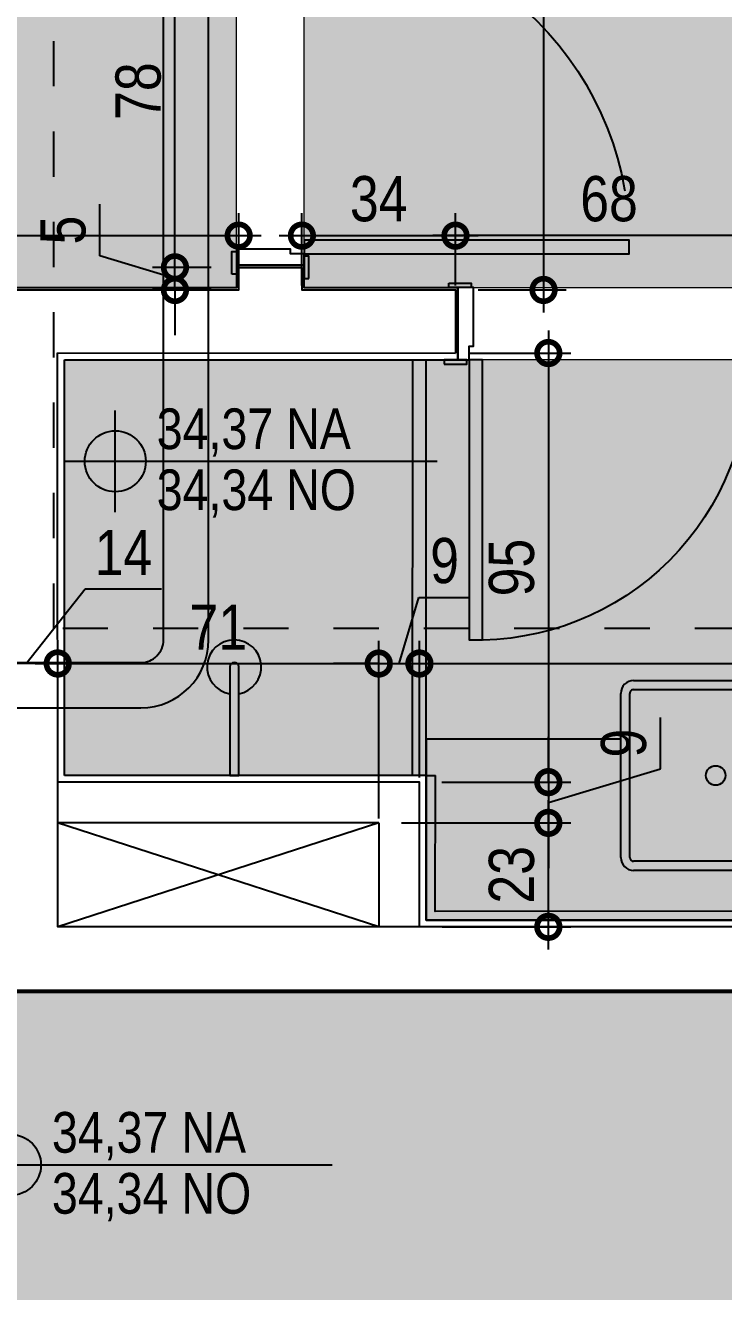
# Model space of a CAD drawing. Header units: metres. Extents: x -41 to 570, y -54 to 184.
# Drawn here: x -17.973 to -16.426, y -3.117 to -0.315 of the extents above; entities that cross this region are included whole.
import ezdxf

# ---------------------------------------------------------------- set-up
doc = ezdxf.new("R2010")
doc.units = ezdxf.units.M
for name, pattern in [('DASHEDX2', [1.5, 1, -0.5]), ('PUC$0$DASHEDX2', [1.5, 1, -0.5]), ('PUC$0$HIDDEN2', [0.1875, 0.125, -0.0625])]:
    doc.linetypes.add(name, pattern=pattern)
for name, color, linetype in [('1', 232, 'DASHEDX2'), ('ARQ-DIM', 2, 'Continuous'), ('ARQ-SIM', 1, 'Continuous'), ('PUC$0$ARQ-ALV ACAB', 4, 'Continuous'), ('PUC$0$ARQ-ALV OSSO', 5, 'Continuous'), ('PUC$0$ARQ-AUX1', 1, 'Continuous'), ('PUC$0$ARQ-CAX @ 1', 1, 'Continuous'), ('PUC$0$ARQ-HID', 7, 'Continuous'), ('PUC$0$ARQ-PRJ', 7, 'PUC$0$DASHEDX2'), ('PUC$0$ARQ-SIM', 1, 'Continuous')]:
    doc.layers.add(name, color=color, linetype=linetype)
doc.layers.add('PUC$0$ARQ-FORRO', color=9, linetype='Continuous', lineweight=5)
doc.styles.add('Adesa', font='ARIALN.TTF')
doc.dimstyles.new('ADESA 1-0050', dxfattribs={"dimtxt": 0.1, "dimasz": 0.1, "dimexe": 0.05, "dimexo": 0.05, "dimgap": 0.03, "dimtad": 1, "dimdec": 1, "dimlfac": 100, "dimzin": 12, "dimtxsty": 'Adesa', "dimblk": 'DOTSMALL', "dimcen": 1, "dimdle": 0.05, "dimclrd": 1, "dimclre": 1, "dimclrt": 256, "dimazin": 3, "dimtm": 1e-09, "dimtfac": 1, "dimtdec": 1, "dimtmove": 1, "dimatfit": 0, "dimldrblk": 'DOTSMALL', "dimfxl": 0.8, "dimtvp": 2, "dimtolj": 1, "dimtzin": 0, "dimarcsym": 0})

# ---------------------------------------------------------------- blocks, each defined once
blk = doc.blocks.new('PUC$0$CHUVEIRO')
at = {"ltscale": 0.025}
blk.add_lwpolyline([(-0.01, -0.24, 1), (0.01, -0.24), (0.01, 0), (-0.01, 0)], format="xyb", close=True, dxfattribs=at)
blk.add_arc((0, -0.24), 0.06, 99.5942, 80.4061, dxfattribs=at)
blk = doc.blocks.new('PUC$0$ARQ-HID-CUBA Q')
for points in [[(-0.1816, 0), (0.1816, 0)], [(-0.1816, -0.11), (0.1816, -0.11)], [(-0.21, -0.5016), (-0.21, -0.1384)], [(-0.19, -0.5016), (-0.19, -0.1384)], [(-0.1816, -0.13), (0.1816, -0.13)], [(0.19, -0.1384), (0.19, -0.5016)], [(0.21, -0.1384), (0.21, -0.5016)], [(-0.21, -0.4), (-0.31, -0.4)], [(0.21, -0.4), (0.31, -0.4)], [(0.1816, -0.51), (-0.1816, -0.51)], [(0.1816, -0.53), (-0.1816, -0.53)], [(0.1816, -0.53), (-0.1816, -0.53)]]:
    blk.add_lwpolyline(points)
blk.add_circle((0, -0.32), 0.0216)
for centre, radius, start, end in [((-0.1816, -0.1384), 0.0284, 90, 180), ((0.1816, -0.1384), 0.0284, 0, 90), ((-0.1816, -0.1384), 0.0084, 90, 180), ((0.1816, -0.1384), 0.0084, 0, 90), ((-0.1816, -0.5016), 0.0284, 180, 270), ((-0.1816, -0.5016), 0.0084, 180, 270), ((0.1816, -0.5016), 0.0284, 270, 0), ((0.1816, -0.5016), 0.0084, 270, 0)]:
    blk.add_arc(centre, radius, start, end)
blk = doc.blocks.new('*U3356')
for points in [[(-0.665, 0.0197), (-0.615, 0.0197), (-0.615, 0.0097), (-0.665, 0.0097)], [(0.045, 0.0197), (-0.005, 0.0197), (-0.005, 0.0097), (0.045, 0.0097)], [(-0.675, -0.16), (-0.625, -0.16), (-0.625, -0.15), (-0.675, -0.15)], [(0, -0.15), (0, -0.77), (-0.03, -0.77), (-0.03, -0.15)], [(0.055, -0.16), (0.005, -0.16), (0.005, -0.15), (0.055, -0.15)]]:
    blk.add_lwpolyline(points, close=True)
for points in [[(-0.66, -0.15), (-0.62, -0.15), (-0.62, -0.12), (-0.61, -0.12), (-0.61, 0.0097), (-0.645, 0.0097), (-0.645, -0.15)], [(0.04, -0.15), (0, -0.15), (0, -0.12), (-0.01, -0.12), (-0.01, 0.0097), (0.025, 0.0097), (0.025, -0.15)]]:
    blk.add_lwpolyline(points)
at = {"layer": 'PUC$0$ARQ-PRJ'}
blk.add_arc((-0.0179, -0.1679), 0.6024, 178.2986, 271.7014, dxfattribs=at)
blk = doc.blocks.new('*U3357')
for points in [[(-0.765, 0.01), (-0.715, 0.01), (-0.715, 0), (-0.765, 0)], [(0.045, 0.01), (-0.005, 0.01), (-0.005, 0), (0.045, 0)], [(-0.775, -0.16), (-0.725, -0.16), (-0.725, -0.15), (-0.775, -0.15)], [(0, -0.15), (0, -0.87), (-0.03, -0.87), (-0.03, -0.15)], [(0.055, -0.16), (0.005, -0.16), (0.005, -0.15), (0.055, -0.15)]]:
    blk.add_lwpolyline(points, close=True)
for points in [[(-0.76, -0.15), (-0.72, -0.15), (-0.72, -0.12), (-0.71, -0.12), (-0.71, 0), (-0.745, 0), (-0.745, -0.15)], [(0.04, -0.15), (0, -0.15), (0, -0.12), (-0.01, -0.12), (-0.01, 0), (0.025, 0), (0.025, -0.15)]]:
    blk.add_lwpolyline(points)
at = {"layer": 'PUC$0$ARQ-PRJ'}
blk.add_arc((-0.0208, -0.1708), 0.6995, 178.2986, 271.7014, dxfattribs=at)
blk = doc.blocks.new('PUC$0$pl apto tipo 2 puc')
at = {"layer": 'PUC$0$ARQ-ALV ACAB'}
for points in [[(-17.895, -1.0538), (-17.024, -1.0541), (-17.024, -0.8945), (-17.3641, -0.8945), (-17.3641, -0.8445), (-17.5141, -0.8445), (-17.5141, -0.8945), (-19.2339, -0.8945), (-19.2339, -1.0445), (-18.055, -1.0441), (-18.0547, -2.3039), (-19.9535, -2.3039), (-19.9538, -1.0445), (-19.9039, -1.0445), (-19.9039, -0.8945), (-20.3138, -0.8945)], [(-22.4695, -2.4538), (-14.9587, -2.4538)], [(-14.9738, -1.0541), (-14.9735, -2.2939), (-17.0937, -2.2939)], [(-17.0937, -2.2939), (-17.094, -1.9738), (-17.895, -1.9738)]]:
    blk.add_lwpolyline(points, dxfattribs=at)
at = {"layer": 'PUC$0$ARQ-ALV ACAB', "elevation": 0}
blk.add_lwpolyline([(-17.895, -1.9738), (-17.895, -1.0538)], dxfattribs=at)
at = {"layer": 'PUC$0$ARQ-ALV OSSO'}
for points in [[(-20.3089, -2.4488), (-22.4645, -2.4488), (-22.4644, -2.05), (-22.7244, -2.05), (-22.7244, -1.91), (-22.4644, -1.91), (-22.3144, -1.91), (-22.3145, -2.3089), (-20.3089, -2.3089), (-20.3088, -0.8995), (-19.9089, -0.8995), (-19.9089, -1.0395), (-19.9588, -1.0395), (-19.9585, -2.3089), (-18.0497, -2.3089), (-18.05, -1.0391), (-19.2289, -1.0395), (-19.2289, -0.8995), (-17.5091, -0.8995), (-17.5091, -0.8495), (-17.3691, -0.8495), (-17.3691, -0.8995), (-17.0291, -0.8995), (-17.029, -1.0391)], [(-14.9588, -1.0391), (-14.9585, -2.3089), (-17.9097, -2.3089), (-17.91, -1.0388)], [(-17.1087, -2.3089), (-17.109, -1.9888), (-17.91, -1.9888)], [(-17.199, -2.0788), (-17.1987, -2.3089)]]:
    blk.add_lwpolyline(points, dxfattribs=at)
at = {"layer": 'PUC$0$ARQ-ALV OSSO', "elevation": 0}
for points in [[(-17.91, -1.0388), (-17.029, -1.0391)], [(-17.199, -2.0788), (-17.91, -2.0788)], [(-19.9585, -2.4488), (-14.9589, -2.4488)]]:
    blk.add_lwpolyline(points, dxfattribs=at)
blk.add_lwpolyline([(-17.9104, -2.0788), (-17.9104, -2.0788)], close=True, dxfattribs=at)
at = {"layer": 'PUC$0$ARQ-AUX1'}
for points in [[(-17.124, -1.9738), (-17.1238, -1.0541)], [(-17.094, -1.9738), (-17.0938, -1.0541)]]:
    blk.add_lwpolyline(points, dxfattribs=at)
at = {"layer": 'PUC$0$ARQ-HID', "lineweight": -2}
blk.add_lwpolyline([(-16.7429, -1.8939), (-17.094, -1.8939), (-17.094, -2.294), (-15.7939, -2.2939), (-15.7939, -1.8939), (-16.1629, -1.8939)], dxfattribs=at)
at = {"layer": 'PUC$0$ARQ-HID'}
for points in [[(-17.094, -1.9738), (-17.0736, -1.9738)], [(-15.7939, -2.2739), (-17.0737, -2.2752), (-17.0736, -1.9738)]]:
    blk.add_lwpolyline(points, dxfattribs=at)
at = {"layer": 'PUC$0$ARQ-SIM', "elevation": 0}
for points in [[(-17.1987, -2.3089), (-17.91, -2.0788)], [(-17.199, -2.0788), (-17.9097, -2.3089)]]:
    blk.add_lwpolyline(points, dxfattribs=at)
at = {"layer": 'PUC$0$ARQ-CAX @ 1', "xscale": -1.000000000000003, "rotation": 90}
blk.add_blockref('*U3357', (-17.5141, -0.8195), dxfattribs=at)
at = {"layer": 'PUC$0$ARQ-CAX @ 1', "xscale": -1}
blk.add_blockref('*U3356', (-16.999, -0.9041, 0), dxfattribs=at)
at = {"layer": 'PUC$0$ARQ-HID', "lineweight": -2}
for name, p, rotation in [('PUC$0$CHUVEIRO', (-17.519, -1.9738), 180), ('PUC$0$ARQ-HID-CUBA Q', (-16.4529, -2.2939, 0), 179.9999999999999)]:
    blk.add_blockref(name, p, dxfattribs=dict(at, rotation=rotation))
blk = doc.blocks.new('PUC$0$forro area comum')
at = {"layer": 'PUC$0$ARQ-FORRO'}
h = blk.add_hatch(color=256, dxfattribs=at)
h.dxf.hatch_style = 1
h.paths.add_polyline_path([(11.6882, 2.455), (11.6882, 2.0562), (14.5982, 2.0547), (14.5982, 2.455), (22.4606, 2.455), (22.4606, 2.0562), (25.295, 2.056), (25.295, 2.4552), (26.4562, 2.4546), (26.4563, 3.9549), (5.17, 3.9599), (5.0963, 3.9584), (3.8246, 3.96), (3.825, 9.24), (2.3202, 9.2404), (2.3201, 3.955), (-1.06, 3.955), (-1.06, 4.3049), (-0.355, 4.305), (-0.355, 4.5591), (-0.2032, 4.5606), (-0.2032, 8.4256), (-4.865, 8.4256), (-4.865, 4.9649), (-4.6551, 4.9649), (-4.655, 4.1049), (-3.945, 4.1049), (-3.945, 3.9549), (-11.1863, 3.9549), (-11.1863, 2.455), (-10.025, 2.455), (-10.025, 2.0558), (-7.1264, 2.0558), (-7.1264, 2.455)])
at = {"layer": 'PUC$0$ARQ-FORRO', "elevation": 0}
blk.add_lwpolyline([(-7.1264, 2.455), (11.6882, 2.455), (11.6882, 2.0562), (14.5982, 2.0547), (14.5982, 2.455), (22.4606, 2.455), (22.4606, 2.0562), (25.295, 2.056), (25.295, 2.4552), (26.4562, 2.4546), (26.4563, 3.9549), (5.17, 3.9599), (5.0963, 3.9584), (3.8246, 3.96)], dxfattribs=at)
blk = doc.blocks.new('PUC$0$pl forro 4')
at = {"layer": 'PUC$0$ARQ-FORRO'}
h = blk.add_hatch(color=256, dxfattribs=at)
h.dxf.hatch_style = 1
h.paths.add_polyline_path([(2.5503, 0), (4.99, 0), (4.99, 1.39), (8.4506, 1.39), (8.4506, 3.0104), (8.6006, 3.0104), (8.6006, 2.0893), (10.33, 2.0893), (10.33, 4.7605), (7.3456, 4.7605), (7.3456, 5.1593), (5.35, 5.1593), (5.35, 3.7499), (2.5503, 3.7499)])
h = blk.add_hatch(color=256, dxfattribs=at)
h.dxf.hatch_style = 1
h.paths.add_polyline_path([(2.9312, 3.9095), (2.9311, 4.8293), (2.1302, 4.8292), (2.13, 5.1494), (0.0096, 5.1493), (0.01, 3.9096)])
h = blk.add_hatch(color=256, dxfattribs=at)
h.dxf.hatch_style = 1
h.paths.add_polyline_path([(0, 3.7499), (2.4003, 3.7499), (2.4003, 0), (0, 0)])
at = {"layer": 'PUC$0$ARQ-FORRO', "elevation": 0}
for points in [[(2.5503, 0), (4.99, 0), (4.99, 1.39), (8.4506, 1.39), (8.4506, 3.0104), (8.6006, 3.0104), (8.6006, 2.0893), (10.33, 2.0893), (10.33, 4.7605), (7.3456, 4.7605), (7.3456, 5.1593), (5.35, 5.1593), (5.35, 3.7499), (2.5503, 3.7499)], [(2.9312, 3.9095), (2.9311, 4.8293), (2.1302, 4.8292), (2.13, 5.1494), (0.0096, 5.1493), (0.01, 3.9096)], [(0, 3.7499), (2.4003, 3.7499), (2.4003, 0), (0, 0)]]:
    blk.add_lwpolyline(points, close=True, dxfattribs=at)
blk = doc.blocks.new('PUC$0$A$Cc442750d')
at = {"layer": 'PUC$0$ARQ-PRJ', "linetype": 'PUC$0$HIDDEN2', "ltscale": 50}
for p, q in [((3.1765, 0.7849, 0), (2.7668, 0.7849, 0)), ((3.1972, 0.6849, 0), (2.7668, 0.6849, 0)), ((2.6168, 0.6349, 0), (2.6168, -4.0308, 0)), ((2.7168, 0.6349, 0), (2.7168, -4.0396, 0))]:
    blk.add_line(p, q, dxfattribs=at)
for radius in [0.15, 0.05]:
    blk.add_arc((2.7668, 0.6349, 0), radius, 90, 180, dxfattribs=at)
blk = doc.blocks.new('PUC')
blk.add_blockref('PUC$0$A$Cc442750d', (14.95, 1.0403, 0))
at = {"layer": 'PUC$0$ARQ-ALV OSSO', "rotation": 180}
blk.add_blockref('PUC$0$pl apto tipo 2 puc', (-0.0088, 0.0012, 0), dxfattribs=at)
at = {"layer": 'PUC$0$ARQ-FORRO'}
for name, p in [('PUC$0$forro area comum', (0, 0)), ('PUC$0$pl forro 4', (14.955, -2.8542))]:
    blk.add_blockref(name, p, dxfattribs=at)
blk = doc.blocks.new('NipAcOs')
at = {"layer": 'ARQ-SIM'}
h = blk.add_hatch(color=256, dxfattribs=at)
h.dxf.hatch_style = 1
h.paths.add_polyline_path([(0, 0.15, 0.414214), (-0.15, 0), (0, 0)])
h.paths.add_polyline_path([(0.15, 0), (0, 0), (0, -0.15, 0.414214)])
for p, q in [((0, -0.25), (0, 0.25)), ((-0.25, 0), (0.15, 0)), ((0.15, 0), (1.5834, 0))]:
    blk.add_line(p, q, dxfattribs=at)
blk.add_circle((0, 0), 0.15, dxfattribs=at)
at = {"style": 'Adesa'}
for p in [(0.204, 0.06), (0.204, -0.24)]:
    blk.add_attdef('000,00', p, '', height=0.2, dxfattribs=at)
blk = doc.blocks.new('_DotSmall')
at = {"color": 0, "linetype": 'ByBlock', "const_width": 0.5}
blk.add_lwpolyline([(-0.0625, 0, 1), (0.0625, 0, 1)], format="xyb", close=True, dxfattribs=at)
blk = doc.blocks.new('*D1524')
at = {"layer": 'ARQ-DIM', "color": 1, "lineweight": -2, "transparency": 16777216}
for p, q in [((-19.2201, -0.8907), (-19.2201, -0.7305)), ((-17.5003, -0.8907), (-17.5003, -0.7305)), ((-19.2701, -0.7805), (-17.4503, -0.7805))]:
    blk.add_line(p, q, dxfattribs=at)
at = {"layer": 'Defpoints', "color": 0, "transparency": 16777216}
for p in [(-17.5003, -0.7805), (-19.2201, -0.9407, 0), (-17.5003, -0.9407, 0)]:
    blk.add_point(p, dxfattribs=at)
at = {"layer": 'ARQ-DIM', "color": 1, "lineweight": -2, "transparency": 16777216, "xscale": 0.1, "yscale": 0.1, "zscale": 0.1, "rotation": 180}
blk.add_blockref('_DotSmall', (-19.2201, -0.7805), dxfattribs=at)
at = {"layer": 'ARQ-DIM', "color": 1, "lineweight": -2, "transparency": 16777216, "xscale": 0.1, "yscale": 0.1, "zscale": 0.1}
blk.add_blockref('_DotSmall', (-17.5003, -0.7805), dxfattribs=at)
at = {"layer": 'ARQ-DIM', "transparency": 16777216, "insert": (-18.3602, -0.7003), "char_height": 0.1, "attachment_point": 5, "style": 'Adesa'}
blk.add_mtext('\\A1;172', dxfattribs=at)
blk = doc.blocks.new('*D1525')
at = {"layer": 'ARQ-DIM', "color": 1, "lineweight": -2, "transparency": 16777216}
for p, q in [((-17.3603, -0.8907), (-17.3603, -0.7305)), ((-17.0202, -0.8907), (-17.0202, -0.7305)), ((-17.4103, -0.7805), (-16.9702, -0.7805))]:
    blk.add_line(p, q, dxfattribs=at)
at = {"layer": 'Defpoints', "color": 0, "transparency": 16777216}
for p in [(-17.0202, -0.7805), (-17.3603, -0.9407, 0), (-17.0202, -0.9407, 0)]:
    blk.add_point(p, dxfattribs=at)
at = {"layer": 'ARQ-DIM', "color": 1, "lineweight": -2, "transparency": 16777216, "xscale": 0.1, "yscale": 0.1, "zscale": 0.1, "rotation": 180}
blk.add_blockref('_DotSmall', (-17.3603, -0.7805), dxfattribs=at)
at = {"layer": 'ARQ-DIM', "color": 1, "lineweight": -2, "transparency": 16777216, "xscale": 0.1, "yscale": 0.1, "zscale": 0.1}
blk.add_blockref('_DotSmall', (-17.0202, -0.7805), dxfattribs=at)
at = {"layer": 'ARQ-DIM', "transparency": 16777216, "insert": (-17.1903, -0.6994), "char_height": 0.1, "attachment_point": 5, "style": 'Adesa'}
blk.add_mtext('\\A1;34', dxfattribs=at)
blk = doc.blocks.new('*D1526')
at = {"layer": 'ARQ-DIM', "color": 1, "lineweight": -2, "transparency": 16777216}
for p, q in [((-17.0202, -0.8907), (-17.0202, -0.7305)), ((-16.3402, -0.8907), (-16.3402, -0.7305)), ((-16.2902, -0.7805), (-17.0702, -0.7805))]:
    blk.add_line(p, q, dxfattribs=at)
at = {"layer": 'Defpoints', "color": 0, "transparency": 16777216}
for p in [(-17.0202, -0.7805), (-17.0202, -0.9407, 0), (-16.3402, -0.9407, 0)]:
    blk.add_point(p, dxfattribs=at)
at = {"layer": 'ARQ-DIM', "color": 1, "lineweight": -2, "transparency": 16777216, "xscale": 0.1, "yscale": 0.1, "zscale": 0.1, "rotation": 180}
blk.add_blockref('_DotSmall', (-17.0202, -0.7805), dxfattribs=at)
at = {"layer": 'ARQ-DIM', "color": 1, "lineweight": -2, "transparency": 16777216, "xscale": 0.1, "yscale": 0.1, "zscale": 0.1}
blk.add_blockref('_DotSmall', (-16.3402, -0.7805), dxfattribs=at)
at = {"layer": 'ARQ-DIM', "transparency": 16777216, "insert": (-16.6802, -0.6994), "char_height": 0.1, "attachment_point": 5, "style": 'Adesa'}
blk.add_mtext('\\A1;68', dxfattribs=at)
blk = doc.blocks.new('*D1528')
at = {"layer": 'ARQ-DIM', "color": 1, "lineweight": -2, "transparency": 16777216}
for p, q in [((-17.1001, -1.9799), (-17.1001, -1.6774)), ((-14.9497, -1.9799), (-14.9497, -1.6774)), ((-17.1501, -1.7274), (-14.8997, -1.7274))]:
    blk.add_line(p, q, dxfattribs=at)
at = {"layer": 'Defpoints', "color": 0, "transparency": 16777216}
for p in [(-14.9497, -1.7274), (-17.1001, -2.0299, 0), (-14.9497, -2.0299, 0)]:
    blk.add_point(p, dxfattribs=at)
at = {"layer": 'ARQ-DIM', "color": 1, "lineweight": -2, "transparency": 16777216, "xscale": 0.1, "yscale": 0.1, "zscale": 0.1, "rotation": 180}
blk.add_blockref('_DotSmall', (-17.1001, -1.7274), dxfattribs=at)
at = {"layer": 'ARQ-DIM', "color": 1, "lineweight": -2, "transparency": 16777216, "xscale": 0.1, "yscale": 0.1, "zscale": 0.1}
blk.add_blockref('_DotSmall', (-14.9497, -1.7274), dxfattribs=at)
at = {"layer": 'ARQ-DIM', "transparency": 16777216, "insert": (-16.0249, -1.6463), "char_height": 0.1, "attachment_point": 5, "style": 'Adesa'}
blk.add_mtext('\\A1;215', dxfattribs=at)
blk = doc.blocks.new('*D1529')
at = {"layer": 'ARQ-DIM', "color": 1, "lineweight": -2, "transparency": 16777216}
for p, q in [((-17.1451, -1.7274), (-17.1013, -1.5813)), ((-17.1013, -1.5813), (-16.9874, -1.5813)), ((-17.1901, -2.07), (-17.1901, -1.6774)), ((-17.1001, -1.9799), (-17.1001, -1.6774)), ((-17.1901, -1.7274), (-17.2901, -1.7274)), ((-17.1901, -1.7274), (-17.1001, -1.7274)), ((-17.1901, -1.7274), (-17.1001, -1.7274)), ((-17.1001, -1.7274), (-17.0001, -1.7274))]:
    blk.add_line(p, q, dxfattribs=at)
at = {"layer": 'Defpoints', "color": 0, "transparency": 16777216}
for p in [(-17.1001, -1.7274), (-17.1001, -2.0299, 0), (-17.1901, -2.12)]:
    blk.add_point(p, dxfattribs=at)
at = {"layer": 'ARQ-DIM', "color": 1, "lineweight": -2, "transparency": 16777216, "xscale": 0.1, "yscale": 0.1, "zscale": 0.1}
blk.add_blockref('_DotSmall', (-17.1901, -1.7274), dxfattribs=at)
at = {"layer": 'ARQ-DIM', "color": 1, "lineweight": -2, "transparency": 16777216, "xscale": 0.1, "yscale": 0.1, "zscale": 0.1, "rotation": 180}
blk.add_blockref('_DotSmall', (-17.1001, -1.7274), dxfattribs=at)
at = {"layer": 'ARQ-DIM', "transparency": 16777216, "insert": (-17.0443, -1.5002), "char_height": 0.1, "attachment_point": 5, "style": 'Adesa'}
blk.add_mtext('\\A1;9', dxfattribs=at)
blk = doc.blocks.new('*D1530')
at = {"layer": 'ARQ-DIM', "color": 1, "lineweight": -2, "transparency": 16777216}
for p, q in [((-17.9009, -1.98), (-17.9009, -1.6774)), ((-17.1901, -1.98), (-17.1901, -1.6774)), ((-17.9509, -1.7274), (-17.1401, -1.7274))]:
    blk.add_line(p, q, dxfattribs=at)
at = {"layer": 'Defpoints', "color": 0, "transparency": 16777216}
for p in [(-17.1901, -1.7274), (-17.9009, -2.03, 0), (-17.1901, -2.03)]:
    blk.add_point(p, dxfattribs=at)
at = {"layer": 'ARQ-DIM', "color": 1, "lineweight": -2, "transparency": 16777216, "xscale": 0.1, "yscale": 0.1, "zscale": 0.1, "rotation": 180}
blk.add_blockref('_DotSmall', (-17.9009, -1.7274), dxfattribs=at)
at = {"layer": 'ARQ-DIM', "color": 1, "lineweight": -2, "transparency": 16777216, "xscale": 0.1, "yscale": 0.1, "zscale": 0.1}
blk.add_blockref('_DotSmall', (-17.1901, -1.7274), dxfattribs=at)
at = {"layer": 'ARQ-DIM', "transparency": 16777216, "insert": (-17.5455, -1.6471), "char_height": 0.1, "attachment_point": 5, "style": 'Adesa'}
blk.add_mtext('\\A1;71', dxfattribs=at)
blk = doc.blocks.new('*D1531')
at = {"layer": 'ARQ-DIM', "color": 1, "lineweight": -2, "transparency": 16777216}
for p, q in [((-17.971, -1.7273), (-17.8404, -1.5619)), ((-17.8404, -1.5619), (-17.6709, -1.5619)), ((-18.041, -1.7787), (-18.041, -1.6773)), ((-17.901, -1.7787), (-17.901, -1.6773)), ((-18.041, -1.7273), (-18.141, -1.7273)), ((-17.901, -1.7273), (-18.041, -1.7273)), ((-17.901, -1.7273), (-18.041, -1.7273)), ((-17.901, -1.7273), (-17.801, -1.7273))]:
    blk.add_line(p, q, dxfattribs=at)
at = {"layer": 'Defpoints', "color": 0, "transparency": 16777216}
for p in [(-18.041, -1.7273), (-18.041, -1.8287, 0), (-17.901, -1.8287)]:
    blk.add_point(p, dxfattribs=at)
at = {"layer": 'ARQ-DIM', "color": 1, "lineweight": -2, "transparency": 16777216, "xscale": 0.1, "yscale": 0.1, "zscale": 0.1}
blk.add_blockref('_DotSmall', (-18.041, -1.7273), dxfattribs=at)
at = {"layer": 'ARQ-DIM', "color": 1, "lineweight": -2, "transparency": 16777216, "xscale": 0.1, "yscale": 0.1, "zscale": 0.1, "rotation": 180}
blk.add_blockref('_DotSmall', (-17.901, -1.7273), dxfattribs=at)
at = {"layer": 'ARQ-DIM', "transparency": 16777216, "insert": (-17.7556, -1.4817), "char_height": 0.1, "attachment_point": 5, "style": 'Adesa'}
blk.add_mtext('\\A1;14', dxfattribs=at)
blk = doc.blocks.new('*D1536')
at = {"layer": 'ARQ-DIM', "color": 1, "lineweight": -2, "transparency": 16777216}
for p, q in [((-16.8146, -2.3601), (-16.8146, -2.03)), ((-17.1401, -2.08), (-16.7646, -2.08)), ((-17.0498, -2.3101), (-16.7646, -2.3101))]:
    blk.add_line(p, q, dxfattribs=at)
at = {"layer": 'Defpoints', "color": 0, "transparency": 16777216}
for p in [(-17.1901, -2.08, 0), (-16.8146, -2.08), (-17.0998, -2.3101, 0)]:
    blk.add_point(p, dxfattribs=at)
at = {"layer": 'ARQ-DIM', "color": 1, "lineweight": -2, "transparency": 16777216, "xscale": 0.1, "yscale": 0.1, "zscale": 0.1}
for p, rotation in [((-16.8146, -2.08), 90), ((-16.8146, -2.3101), 270)]:
    blk.add_blockref('_DotSmall', p, dxfattribs=dict(at, rotation=rotation))
at = {"layer": 'ARQ-DIM', "transparency": 16777216, "insert": (-16.8957, -2.195), "char_height": 0.1, "attachment_point": 5, "rotation": 90, "style": 'Adesa'}
blk.add_mtext('\\A1;23', dxfattribs=at)
blk = doc.blocks.new('*D1537')
at = {"layer": 'ARQ-DIM', "color": 1, "lineweight": -2, "transparency": 16777216}
for p, q in [((-16.5664, -1.9605), (-16.5664, -1.8466)), ((-16.8146, -1.9899), (-16.8146, -1.8899)), ((-16.8146, -2.035), (-16.5664, -1.9605)), ((-17.0501, -1.9899), (-16.7646, -1.9899)), ((-16.8146, -1.9899), (-16.8146, -2.08)), ((-16.8146, -1.9899), (-16.8146, -2.08)), ((-17.0501, -2.08), (-16.7646, -2.08)), ((-16.8146, -2.08), (-16.8146, -2.18))]:
    blk.add_line(p, q, dxfattribs=at)
at = {"layer": 'Defpoints', "color": 0, "transparency": 16777216}
for p in [(-17.1001, -1.9899, 0), (-17.1001, -2.08), (-16.8146, -2.08)]:
    blk.add_point(p, dxfattribs=at)
at = {"layer": 'ARQ-DIM', "color": 1, "lineweight": -2, "transparency": 16777216, "xscale": 0.1, "yscale": 0.1, "zscale": 0.1}
for p, rotation in [((-16.8146, -1.9899), 270), ((-16.8146, -2.08), 90)]:
    blk.add_blockref('_DotSmall', p, dxfattribs=dict(at, rotation=rotation))
at = {"layer": 'ARQ-DIM', "transparency": 16777216, "insert": (-16.6475, -1.9035), "char_height": 0.1, "attachment_point": 5, "rotation": 90, "style": 'Adesa'}
blk.add_mtext('\\A1;9', dxfattribs=at)
blk = doc.blocks.new('*D1538')
at = {"layer": 'ARQ-DIM', "color": 1, "lineweight": -2, "transparency": 16777216}
for p, q in [((-16.8146, -0.9903), (-16.8146, -2.0399)), ((-16.9908, -1.0403), (-16.7646, -1.0403)), ((-16.868, -1.9899), (-16.7646, -1.9899))]:
    blk.add_line(p, q, dxfattribs=at)
at = {"layer": 'Defpoints', "color": 0, "transparency": 16777216}
for p in [(-17.0408, -1.0403, 0), (-16.918, -1.9899), (-16.8146, -1.9899)]:
    blk.add_point(p, dxfattribs=at)
at = {"layer": 'ARQ-DIM', "color": 1, "lineweight": -2, "transparency": 16777216, "xscale": 0.1, "yscale": 0.1, "zscale": 0.1}
for p, rotation in [((-16.8146, -1.0403), 90), ((-16.8146, -1.9899), 270)]:
    blk.add_blockref('_DotSmall', p, dxfattribs=dict(at, rotation=rotation))
at = {"layer": 'ARQ-DIM', "transparency": 16777216, "insert": (-16.8957, -1.5151), "char_height": 0.1, "attachment_point": 5, "rotation": 90, "style": 'Adesa'}
blk.add_mtext('\\A1;95', dxfattribs=at)
blk = doc.blocks.new('*D1539')
at = {"layer": 'ARQ-DIM', "color": 1, "lineweight": -2, "transparency": 16777216}
for p, q in [((-17.8081, -0.8254), (-17.8081, -0.711)), ((-17.6414, -0.8507), (-17.6414, -0.7507)), ((-17.6414, -0.8757), (-17.8081, -0.8254)), ((-17.5609, -0.8507), (-17.6914, -0.8507)), ((-17.6414, -0.9007), (-17.6414, -0.8507)), ((-17.6414, -0.9007), (-17.6414, -0.8507)), ((-17.5609, -0.9007), (-17.6914, -0.9007)), ((-17.6414, -0.9007), (-17.6414, -1.0007))]:
    blk.add_line(p, q, dxfattribs=at)
at = {"layer": 'Defpoints', "color": 0, "transparency": 16777216}
for p in [(-17.6414, -0.8507), (-17.5109, -0.8507), (-17.5109, -0.9007, 0)]:
    blk.add_point(p, dxfattribs=at)
at = {"layer": 'ARQ-DIM', "color": 1, "lineweight": -2, "transparency": 16777216, "xscale": 0.1, "yscale": 0.1, "zscale": 0.1}
for p, rotation in [((-17.6414, -0.8507), 270), ((-17.6414, -0.9007), 90)]:
    blk.add_blockref('_DotSmall', p, dxfattribs=dict(at, rotation=rotation))
at = {"layer": 'ARQ-DIM', "transparency": 16777216, "insert": (-17.8889, -0.7682), "char_height": 0.1, "attachment_point": 5, "rotation": 90, "style": 'Adesa'}
blk.add_mtext('\\A1;5', dxfattribs=at)
blk = doc.blocks.new('*D1540')
at = {"layer": 'ARQ-DIM', "color": 1, "lineweight": -2, "transparency": 16777216}
for p, q in [((-17.6414, -0.9007), (-17.6414, -0.0207)), ((-17.5503, -0.0707), (-17.6914, -0.0707)), ((-17.5609, -0.8507), (-17.6914, -0.8507))]:
    blk.add_line(p, q, dxfattribs=at)
at = {"layer": 'Defpoints', "color": 0, "transparency": 16777216}
for p in [(-17.6414, -0.0707), (-17.5003, -0.0707, 0), (-17.5109, -0.8507, 0)]:
    blk.add_point(p, dxfattribs=at)
at = {"layer": 'ARQ-DIM', "color": 1, "lineweight": -2, "transparency": 16777216, "xscale": 0.1, "yscale": 0.1, "zscale": 0.1}
for p, rotation in [((-17.6414, -0.0707), 90), ((-17.6414, -0.8507), 270)]:
    blk.add_blockref('_DotSmall', p, dxfattribs=dict(at, rotation=rotation))
at = {"layer": 'ARQ-DIM', "transparency": 16777216, "insert": (-17.7224, -0.4607), "char_height": 0.1, "attachment_point": 5, "rotation": 90, "style": 'Adesa'}
blk.add_mtext('\\A1;78', dxfattribs=at)
blk = doc.blocks.new('*D1563')
at = {"layer": 'ARQ-DIM', "color": 1, "lineweight": -2, "transparency": 16777216}
for p, q in [((-16.8252, 2.91), (-16.8252, -0.9507)), ((-17.3103, 2.86), (-16.7752, 2.86)), ((-16.9702, -0.9007), (-16.7752, -0.9007))]:
    blk.add_line(p, q, dxfattribs=at)
at = {"layer": 'Defpoints', "color": 0, "transparency": 16777216}
for p in [(-17.3603, 2.86, 0), (-17.0202, -0.9007, 0), (-16.8252, -0.9007)]:
    blk.add_point(p, dxfattribs=at)
at = {"layer": 'ARQ-DIM', "color": 1, "lineweight": -2, "transparency": 16777216, "xscale": 0.1, "yscale": 0.1, "zscale": 0.1}
for p, rotation in [((-16.8252, 2.86), 90), ((-16.8252, -0.9007), 270)]:
    blk.add_blockref('_DotSmall', p, dxfattribs=dict(at, rotation=rotation))
at = {"layer": 'ARQ-DIM', "transparency": 16777216, "insert": (-16.9063, 0.9797), "char_height": 0.1, "attachment_point": 5, "rotation": 90, "style": 'Adesa'}
blk.add_mtext('\\A1;376', dxfattribs=at)
blk = doc.blocks.new('est-lo-08-6sa-r00')
at = {"layer": '1'}
for p, q in [((-1589.265385, -842.099628), (-1741.405862, -477.573402)), ((-1375.163901, -752.741158), (-1589.265385, -842.099628))]:
    blk.add_line(p, q, dxfattribs=at)
blk.add_lwpolyline([(-1573.791451, -922.32969), (-1328.313367, -819.875725)], dxfattribs=at)

msp = doc.modelspace()

# ---------------------------------------------------------------- block references
at = {"rotation": 180}
msp.add_blockref('PUC', (0, 0), dxfattribs=at)
at = {"linetype": 'Continuous', "xscale": 0.01, "yscale": 0.01, "zscale": 0.01, "rotation": 337.346050855639}
msp.add_blockref('est-lo-08-6sa-r00', (0, 0), dxfattribs=at)
at = {"layer": 'ARQ-SIM'}
ref = msp.add_blockref('NipAcOs', (-17.7736, -1.2799, 0), dxfattribs=dict(at, xscale=0.45, yscale=0.45, zscale=0.45))
ref.add_attrib('000,00', '34,34 NO', (-17.6818, -1.3879, 0), dxfattribs={"layer": '0', "color": 2, "height": 0.09, "style": 'Adesa'})
ref.add_attrib('000,00', '34,37 NA', (-17.6818, -1.2529, 0), dxfattribs={"layer": '0', "color": 2, "height": 0.09, "style": 'Adesa'})
ref = msp.add_blockref('NipAcOs', (-18.0056, -2.8369), dxfattribs=dict(at, xscale=0.45, yscale=0.45, zscale=0.45))
ref.add_attrib('000,00', '34,34 NO', (-17.9138, -2.9449), dxfattribs={"layer": '0', "color": 2, "height": 0.09, "style": 'Adesa'})
ref.add_attrib('000,00', '34,37 NA', (-17.9138, -2.8099), dxfattribs={"layer": '0', "color": 2, "height": 0.09, "style": 'Adesa'})

# ---------------------------------------------------------------- dimensions: what is measured, and where the dimension line sits
at = {"layer": 'ARQ-DIM'}
dim = msp.add_linear_dim(base=(-16.8252, -0.9007), p1=(-17.3603, 2.86, 0), p2=(-17.0202, -0.9007, 0), angle=90, dimstyle='ADESA 1-0050', override={"dimdec": 0}, dxfattribs=at)
dim.commit()
dim.dimension.update_dxf_attribs({"geometry": '*D1563', "text_midpoint": (-16.9063, 0.9797)})
for base, p1, p2, picture, middle in [((-17.6414, -0.0707), (-17.5109, -0.8507, 0), (-17.5003, -0.0707, 0), '*D1540', (-17.7224, -0.4607)), ((-16.8146, -1.9899), (-17.0408, -1.0403, 0), (-16.918, -1.9899), '*D1538', (-16.8957, -1.5151)), ((-16.8146, -2.08), (-17.1001, -1.9899, 0), (-17.1001, -2.08), '*D1537', (-16.6475, -1.9305)), ((-16.8146, -2.08), (-17.0998, -2.3101, 0), (-17.1901, -2.08, 0), '*D1536', (-16.8957, -2.195))]:
    dim = msp.add_linear_dim(base=base, p1=p1, p2=p2, angle=90, dimstyle='ADESA 1-0050', dxfattribs=at)
    dim.commit()
    dim.dimension.update_dxf_attribs({"geometry": picture, "text_midpoint": middle})
for base, p1, p2, picture, middle in [((-17.5003, -0.7805), (-19.2201, -0.9407, 0), (-17.5003, -0.9407, 0), '*D1524', (-18.3602, -0.7003)), ((-17.1901, -1.7274), (-17.9009, -2.03, 0), (-17.1901, -2.03), '*D1530', (-17.5455, -1.6471))]:
    dim = msp.add_linear_dim(base=base, p1=p1, p2=p2, dimstyle='ADESA 1-0050', override={"dimdec": 0}, dxfattribs=at)
    dim.commit()
    dim.dimension.update_dxf_attribs({"geometry": picture, "text_midpoint": middle})
for base, p1, p2, picture, middle in [((-17.0202, -0.7805), (-17.3603, -0.9407, 0), (-17.0202, -0.9407, 0), '*D1525', (-17.1903, -0.6994)), ((-17.0202, -0.7805), (-16.3402, -0.9407, 0), (-17.0202, -0.9407, 0), '*D1526', (-16.6802, -0.6994)), ((-17.1001, -1.7274), (-17.1901, -2.12), (-17.1001, -2.0299, 0), '*D1529', (-17.0713, -1.5002)), ((-14.9497, -1.7274), (-17.1001, -2.0299, 0), (-14.9497, -2.0299, 0), '*D1528', (-16.0249, -1.6463))]:
    dim = msp.add_linear_dim(base=base, p1=p1, p2=p2, dimstyle='ADESA 1-0050', dxfattribs=at)
    dim.commit()
    dim.dimension.update_dxf_attribs({"geometry": picture, "text_midpoint": middle})
dim = msp.add_linear_dim(base=(-17.6414, -0.8507), p1=(-17.5109, -0.9007, 0), p2=(-17.5109, -0.8507), angle=90, dimstyle='ADESA 1-0050', dxfattribs=at)
dim.commit()
dim.dimension.update_dxf_attribs({"geometry": '*D1539', "text_midpoint": (-17.8081, -0.7954), "dimtype": 160})
dim = msp.add_linear_dim(base=(-18.041, -1.7273), p1=(-17.901, -1.8287), p2=(-18.041, -1.8287, 0), dimstyle='ADESA 1-0050', dxfattribs=at)
dim.commit()
dim.dimension.update_dxf_attribs({"geometry": '*D1531', "text_midpoint": (-17.8104, -1.5619), "dimtype": 160})

doc.saveas('drawing.dxf')
